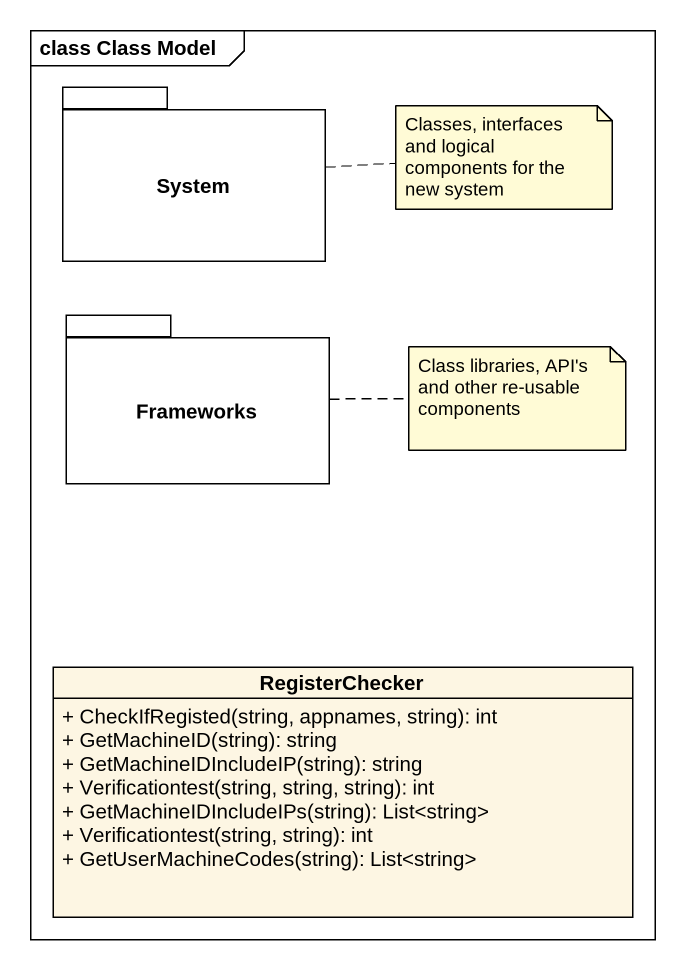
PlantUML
@startuml
mainframe class Class Model
hide circle
hide empty members
skinparam classAttributeIconSize 0
package System {
}
package Frameworks {
}
class RegisterChecker {
  + CheckIfRegisted(string, appnames, string): int
  + GetMachineID(string): string
  + GetMachineIDIncludeIP(string): string
  + Verificationtest(string, string, string): int
  + GetMachineIDIncludeIPs(string): List<string>
  + Verificationtest(string, string): int
  + GetUserMachineCodes(string): List<string>
}
note right of System : Classes, interfaces and logical components for the new system
note right of Frameworks : Class libraries, API's and other re-usable components
@enduml
